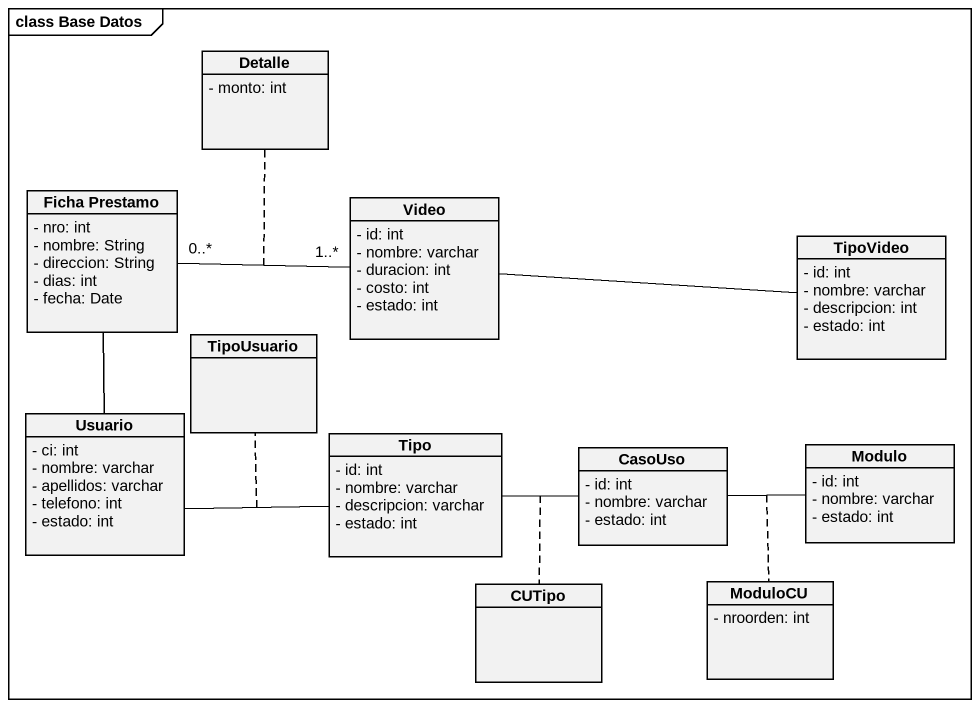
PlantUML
@startuml
mainframe class Base Datos
hide circle
hide empty members
skinparam classAttributeIconSize 0
class Detalle {
  - monto: int
}
class "Ficha Prestamo" as Ficha_Prestamo {
  - nro: int
  - nombre: String
  - direccion: String
  - dias: int
  - fecha: Date
}
class Video {
  - id: int
  - nombre: varchar
  - duracion: int
  - costo: int
  - estado: int
}
class TipoVideo {
  - id: int
  - nombre: varchar
  - descripcion: int
  - estado: int
}
class TipoUsuario
class Usuario {
  - ci: int
  - nombre: varchar
  - apellidos: varchar
  - telefono: int
  - estado: int
}
class Tipo {
  - id: int
  - nombre: varchar
  - descripcion: varchar
  - estado: int
}
class CasoUso {
  - id: int
  - nombre: varchar
  - estado: int
}
class Modulo {
  - id: int
  - nombre: varchar
  - estado: int
}
class CUTipo
class ModuloCU {
  - nroorden: int
}
Ficha_Prestamo "0..*" -right- "1..*" Video
(Ficha_Prestamo, Video) .. Detalle
Ficha_Prestamo -- Usuario
TipoVideo -left- Video
Usuario -right- Tipo
(Usuario, Tipo) .. TipoUsuario
Tipo -right- CasoUso
(Tipo, CasoUso) .. CUTipo
CasoUso -right- Modulo
(CasoUso, Modulo) .. ModuloCU
@enduml
